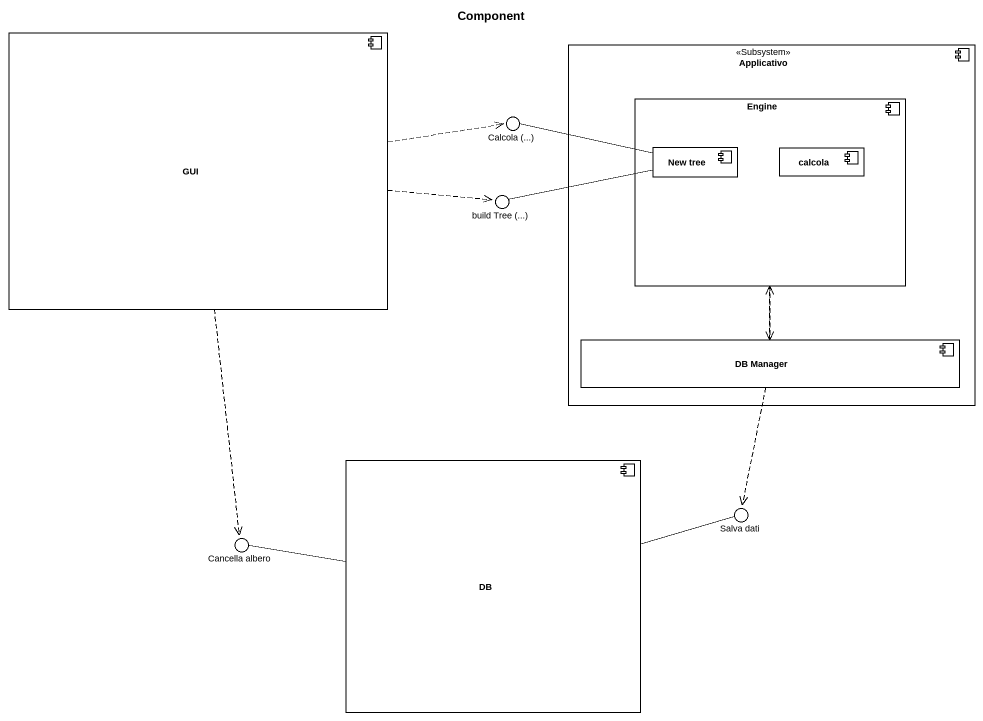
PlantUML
@startuml
title Component
component GUI
component Applicativo <<Subsystem>> {
  component Engine {
    component "New tree" as New_tree
    component calcola
  }
  component "DB Manager" as DB_Manager
}
() "Calcola (...)" as Calcola
() "build Tree (...)" as build_Tree
component DB
() "Salva dati" as Salva_dati
() "Cancella albero" as Cancella_albero
GUI .right.> Calcola
GUI .right.> build_Tree
GUI ..> Cancella_albero
Engine ..> DB_Manager
New_tree -left- Calcola
New_tree -left- build_Tree
DB_Manager .up.> Engine
DB_Manager ..> Salva_dati
DB -right- Salva_dati
DB -left- Cancella_albero
@enduml
